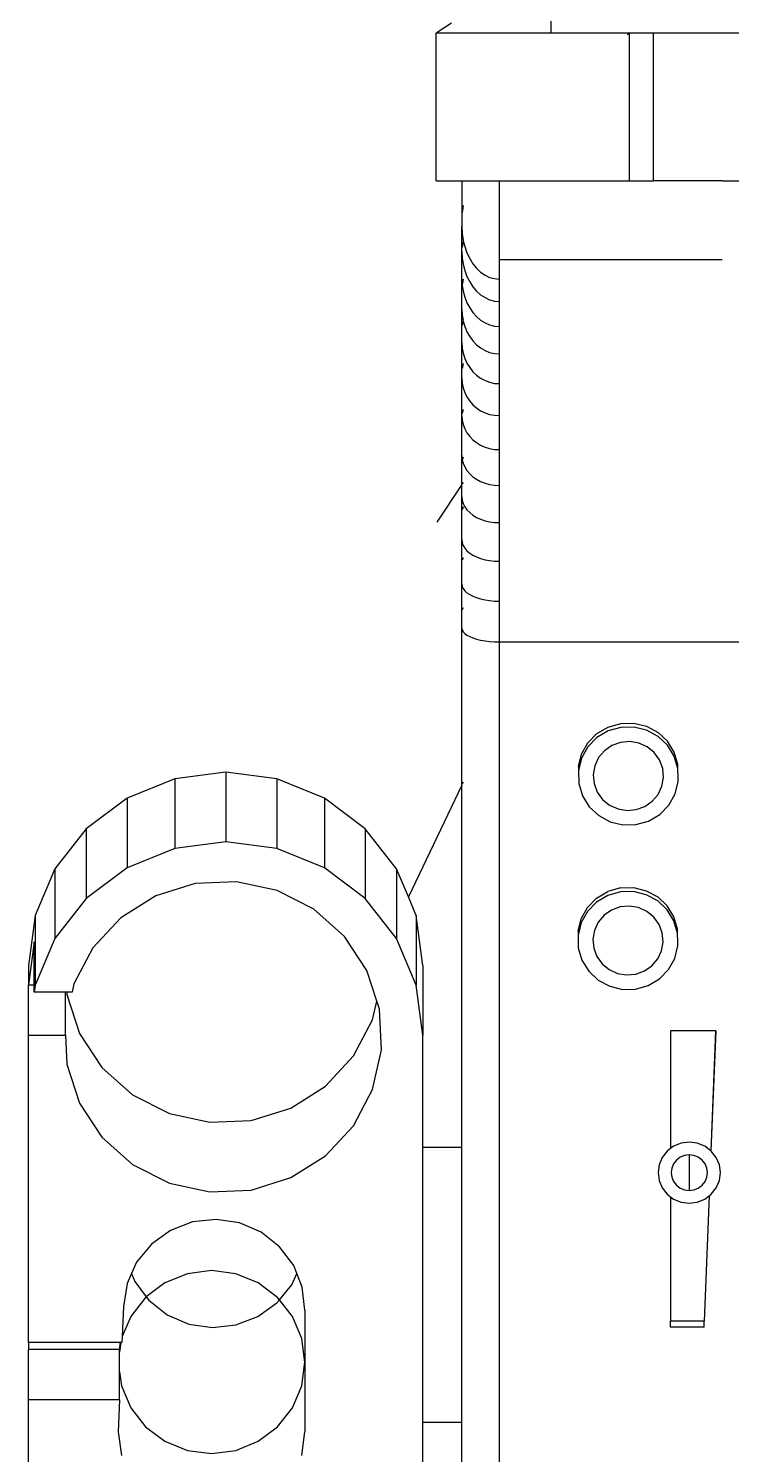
# Model space of a CAD drawing. Extents: x 3485972 to 3601240, y -673889 to -591207.
# Drawn here: x 3510089.2 to 3510200.8, y -597073.1 to -596846.7 of the extents above; entities that cross this region are included whole.
import ezdxf

# ---------------------------------------------------------------- set-up
doc = ezdxf.new("R2010")
doc.units = 0
doc.header["$LTSCALE"] = 6
doc.header["$MEASUREMENT"] = 0
doc.layers.add('medical equipment', color=4, linetype='CONTINUOUS')

msp = doc.modelspace()

# ---------------------------------------------------------------- linework, layer by layer
at = {"layer": 'medical equipment'}
for p, q in [((3510172.07, -596822.15), (3510172.07, -596847.43)), ((3510156.29, -596845.83), (3510153.86, -596847.43)), ((3510153.86, -596870.87), (3510153.86, -596847.43)), ((3510172.07, -596847.43), (3510153.86, -596847.43)), ((3510188.36, -596847.43), (3510172.07, -596847.43)), ((3510184.55, -596847.43), (3510184.25, -596847.66)), ((3510184.55, -596870.87), (3510184.55, -596847.43)), ((3510547.9, -596847.43), (3510188.36, -596847.43)), ((3510188.36, -596870.87), (3510188.36, -596847.43)), ((3510153.86, -596870.87), (3510157.92, -596870.87)), ((3510157.92, -596870.87), (3510163.88, -596870.87)), ((3510157.92, -596870.87), (3510157.92, -596878.1)), ((3510163.88, -596870.87), (3510188.36, -596870.87)), ((3510163.88, -596870.87), (3510163.88, -596883.36)), ((3510199.3, -596870.87), (3510188.36, -596870.87)), ((3510199.3, -596870.87), (3510257.51, -596870.87)), ((3510158.15, -596874.8), (3510157.98, -596875.86)), ((3510157.92, -596882.04), (3510157.92, -596878.1)), ((3510157.92, -596878.1), (3510157.98, -596879.2)), ((3510157.98, -596879.2), (3510158.15, -596880.28)), ((3510158.15, -596880.39), (3510157.98, -596881.37)), ((3510158.15, -596880.28), (3510158.15, -596880.39)), ((3510158.15, -596880.39), (3510158.41, -596881.31)), ((3510158.41, -596881.31), (3510158.76, -596882.3)), ((3510157.92, -596886.44), (3510157.92, -596882.04)), ((3510157.92, -596882.04), (3510157.98, -596883.08)), ((3510157.98, -596883.08), (3510158.15, -596884.11)), ((3510158.76, -596882.3), (3510159.19, -596883.2)), ((3510159.19, -596883.2), (3510159.7, -596884.02)), ((3510163.88, -596883.36), (3510163.88, -596886.46)), ((3510163.88, -596883.36), (3510199.29, -596883.36)), ((3510158.15, -596884.11), (3510158.41, -596885.1)), ((3510158.41, -596885.1), (3510158.76, -596886.03)), ((3510159.7, -596884.02), (3510160.29, -596884.74)), ((3510160.29, -596884.74), (3510160.93, -596885.35)), ((3510160.93, -596885.35), (3510161.63, -596885.83)), ((3510161.63, -596885.83), (3510162.36, -596886.18)), ((3510157.92, -596891.28), (3510157.92, -596886.44)), ((3510157.92, -596886.44), (3510157.98, -596887.37)), ((3510158.15, -596886.46), (3510157.98, -596887.37)), ((3510157.98, -596887.37), (3510157.98, -596887.43)), ((3510157.98, -596887.43), (3510158.15, -596888.4)), ((3510158.76, -596886.03), (3510159.19, -596886.9)), ((3510159.19, -596886.9), (3510159.7, -596887.68)), ((3510159.7, -596887.68), (3510160.29, -596888.37)), ((3510162.36, -596886.18), (3510163.11, -596886.39)), ((3510163.11, -596886.39), (3510163.88, -596886.46)), ((3510163.88, -596886.46), (3510163.88, -596890.01)), ((3510158.15, -596888.4), (3510158.41, -596889.33)), ((3510158.41, -596889.33), (3510158.76, -596890.22)), ((3510158.76, -596890.22), (3510159.19, -596891.03)), ((3510160.29, -596888.37), (3510160.93, -596888.94)), ((3510160.93, -596888.94), (3510161.63, -596889.4)), ((3510161.63, -596889.4), (3510162.36, -596889.74)), ((3510162.36, -596889.74), (3510163.11, -596889.94)), ((3510163.11, -596889.94), (3510163.88, -596890.01)), ((3510163.88, -596890.01), (3510163.88, -596893.97)), ((3510157.92, -596896.54), (3510157.92, -596891.28)), ((3510157.92, -596891.28), (3510157.98, -596892.21)), ((3510157.98, -596892.21), (3510158.15, -596892.97)), ((3510159.19, -596891.03), (3510159.7, -596891.77)), ((3510159.7, -596891.77), (3510160.29, -596892.42)), ((3510160.29, -596892.42), (3510160.93, -596892.97)), ((3510158.15, -596893.12), (3510157.98, -596893.8)), ((3510158.15, -596892.97), (3510158.13, -596893.04)), ((3510158.13, -596893.04), (3510158.15, -596893.12)), ((3510158.15, -596893.12), (3510158.41, -596893.99)), ((3510158.41, -596893.99), (3510158.76, -596894.82)), ((3510158.76, -596894.82), (3510159.19, -596895.58)), ((3510160.93, -596892.97), (3510161.63, -596893.4)), ((3510161.63, -596893.4), (3510162.36, -596893.71)), ((3510162.36, -596893.71), (3510163.11, -596893.91)), ((3510163.11, -596893.91), (3510163.88, -596893.97)), ((3510163.88, -596893.97), (3510163.88, -596898.33)), ((3510157.92, -596902.18), (3510157.92, -596896.54)), ((3510157.92, -596896.54), (3510157.98, -596897.4)), ((3510159.19, -596895.58), (3510159.7, -596896.27)), ((3510159.7, -596896.27), (3510160.29, -596896.88)), ((3510160.29, -596896.88), (3510160.93, -596897.39)), ((3510157.98, -596897.4), (3510158.15, -596898.24)), ((3510158.15, -596898.24), (3510158.41, -596899.05)), ((3510158.41, -596899.05), (3510158.76, -596899.81)), ((3510160.93, -596897.39), (3510161.63, -596897.8)), ((3510161.63, -596897.8), (3510162.36, -596898.09)), ((3510162.36, -596898.09), (3510163.11, -596898.27)), ((3510163.11, -596898.27), (3510163.88, -596898.33)), ((3510163.88, -596898.33), (3510163.88, -596903.06)), ((3510158.15, -596899.88), (3510157.98, -596900.63)), ((3510158.76, -596899.81), (3510159.19, -596900.52)), ((3510159.19, -596900.52), (3510159.7, -596901.16)), ((3510159.7, -596901.16), (3510160.29, -596901.72)), ((3510160.29, -596901.72), (3510160.93, -596902.19)), ((3510157.92, -596908.17), (3510157.92, -596902.18)), ((3510157.92, -596902.18), (3510157.98, -596902.96)), ((3510157.98, -596902.96), (3510158.15, -596903.73)), ((3510158.15, -596903.73), (3510158.41, -596904.47)), ((3510160.93, -596902.19), (3510161.63, -596902.57)), ((3510161.63, -596902.57), (3510162.36, -596902.84)), ((3510162.36, -596902.84), (3510163.11, -596903.01)), ((3510163.11, -596903.01), (3510163.88, -596903.06)), ((3510163.88, -596903.06), (3510163.88, -596908.14)), ((3510158.41, -596904.47), (3510158.76, -596905.17)), ((3510158.76, -596905.17), (3510159.19, -596905.82)), ((3510159.19, -596905.82), (3510159.7, -596906.4)), ((3510157.92, -596914.47), (3510157.92, -596908.17)), ((3510157.92, -596908.17), (3510157.98, -596908.87)), ((3510158.15, -596907.15), (3510157.98, -596907.82)), ((3510159.7, -596906.4), (3510160.29, -596906.91)), ((3510160.29, -596906.91), (3510160.93, -596907.35)), ((3510160.93, -596907.35), (3510161.63, -596907.69)), ((3510161.63, -596907.69), (3510162.36, -596907.94)), ((3510162.36, -596907.94), (3510163.11, -596908.09)), ((3510163.11, -596908.09), (3510163.88, -596908.14)), ((3510163.88, -596908.14), (3510163.88, -596913.53)), ((3510157.98, -596908.87), (3510158.15, -596909.56)), ((3510158.15, -596909.56), (3510158.41, -596910.23)), ((3510158.41, -596910.23), (3510158.76, -596910.86)), ((3510158.76, -596910.86), (3510159.19, -596911.44)), ((3510159.19, -596911.44), (3510159.7, -596911.97)), ((3510159.7, -596911.97), (3510160.29, -596912.43)), ((3510160.29, -596912.43), (3510160.93, -596912.82)), ((3510160.93, -596912.82), (3510161.63, -596913.13)), ((3510161.63, -596913.13), (3510162.36, -596913.35)), ((3510157.92, -596921.05), (3510157.92, -596914.47)), ((3510157.92, -596914.47), (3510157.98, -596915.09)), ((3510157.98, -596915.09), (3510158.02, -596915.21)), ((3510158.02, -596915.21), (3510157.98, -596915.32)), ((3510158.15, -596914.75), (3510158.02, -596915.21)), ((3510158.02, -596915.21), (3510158.15, -596915.7)), ((3510162.36, -596913.35), (3510163.11, -596913.49)), ((3510163.11, -596913.49), (3510163.88, -596913.53)), ((3510163.88, -596913.53), (3510163.88, -596919.21)), ((3510158.15, -596915.7), (3510158.41, -596916.29)), ((3510158.41, -596916.29), (3510158.76, -596916.85)), ((3510158.76, -596916.85), (3510159.19, -596917.36)), ((3510159.19, -596917.36), (3510159.7, -596917.83)), ((3510157.92, -596919.08), (3510153.95, -596925.06)), ((3510158.15, -596918.74), (3510157.98, -596918.98)), ((3510159.7, -596917.83), (3510160.29, -596918.23)), ((3510160.29, -596918.23), (3510160.93, -596918.57)), ((3510160.93, -596918.57), (3510161.63, -596918.85)), ((3510161.63, -596918.85), (3510162.36, -596919.05)), ((3510162.36, -596919.05), (3510163.11, -596919.17)), ((3510163.11, -596919.17), (3510163.88, -596919.21)), ((3510163.88, -596919.21), (3510163.88, -596925.13)), ((3510157.92, -596927.87), (3510157.92, -596921.05)), ((3510157.92, -596921.05), (3510157.98, -596921.59)), ((3510157.98, -596921.59), (3510158.15, -596922.11)), ((3510158.15, -596922.11), (3510158.41, -596922.62)), ((3510158.15, -596922.62), (3510157.98, -596923.1)), ((3510158.41, -596922.62), (3510158.76, -596923.1)), ((3510158.76, -596923.1), (3510159.19, -596923.54)), ((3510159.19, -596923.54), (3510159.7, -596923.94)), ((3510159.7, -596923.94), (3510160.29, -596924.29)), ((3510160.29, -596924.29), (3510160.93, -596924.59)), ((3510160.93, -596924.59), (3510161.63, -596924.82)), ((3510161.63, -596924.82), (3510162.36, -596924.99)), ((3510162.36, -596924.99), (3510163.11, -596925.1)), ((3510163.11, -596925.1), (3510163.88, -596925.13)), ((3510163.88, -596925.13), (3510163.88, -596931.27)), ((3510157.92, -596934.89), (3510157.92, -596927.87)), ((3510157.92, -596927.87), (3510157.98, -596928.32)), ((3510157.98, -596928.32), (3510158.15, -596928.76)), ((3510158.15, -596928.76), (3510158.41, -596929.18)), ((3510158.15, -596930.72), (3510157.98, -596931.1)), ((3510158.41, -596929.18), (3510158.76, -596929.58)), ((3510158.76, -596929.58), (3510159.19, -596929.95)), ((3510159.19, -596929.95), (3510159.7, -596930.28)), ((3510159.7, -596930.28), (3510160.29, -596930.57)), ((3510160.29, -596930.57), (3510160.93, -596930.82)), ((3510160.93, -596930.82), (3510161.63, -596931.01)), ((3510161.63, -596931.01), (3510162.36, -596931.16)), ((3510162.36, -596931.16), (3510163.11, -596931.24)), ((3510163.11, -596931.24), (3510163.88, -596931.27)), ((3510163.88, -596931.27), (3510163.88, -596937.59)), ((3510157.92, -596941.93), (3510157.92, -596934.89)), ((3510157.92, -596934.89), (3510157.98, -596935.25)), ((3510157.98, -596935.25), (3510158.15, -596935.59)), ((3510158.15, -596935.59), (3510158.41, -596935.93)), ((3510158.41, -596935.93), (3510158.76, -596936.25)), ((3510158.76, -596936.25), (3510159.19, -596936.54)), ((3510159.19, -596936.54), (3510159.7, -596936.8)), ((3510159.7, -596936.8), (3510160.29, -596937.03)), ((3510160.29, -596937.03), (3510160.93, -596937.23)), ((3510160.93, -596937.23), (3510161.63, -596937.38)), ((3510161.63, -596937.38), (3510162.36, -596937.5)), ((3510162.36, -596937.5), (3510163.11, -596937.57)), ((3510163.11, -596937.57), (3510163.88, -596937.59)), ((3510163.88, -596937.59), (3510163.88, -596944.05)), ((3510158.15, -596938.66), (3510157.98, -596938.96)), ((3510157.92, -596941.93), (3510157.98, -596942.21)), ((3510157.92, -596966.8), (3510157.92, -596941.93)), ((3510157.98, -596942.21), (3510158.15, -596942.48)), ((3510158.15, -596942.48), (3510158.41, -596942.75)), ((3510158.41, -596942.75), (3510158.76, -596943)), ((3510158.76, -596943), (3510159.19, -596943.23)), ((3510159.19, -596943.23), (3510159.7, -596943.43)), ((3510159.7, -596943.43), (3510160.29, -596943.62)), ((3510160.29, -596943.62), (3510160.93, -596943.77)), ((3510160.93, -596943.77), (3510161.63, -596943.89)), ((3510161.63, -596943.89), (3510162.36, -596943.98)), ((3510162.36, -596943.98), (3510163.11, -596944.03)), ((3510163.11, -596944.03), (3510163.88, -596944.05)), ((3510163.88, -596944.05), (3510559.95, -596944.05)), ((3510163.88, -596944.05), (3510163.88, -597085.52)), ((3510179.4, -596958.63), (3510181.18, -596957.58)), ((3510181.18, -596958.2), (3510179.4, -596959.26)), ((3510181.18, -596957.58), (3510183.18, -596957.01)), ((3510183.18, -596957.63), (3510181.18, -596958.2)), ((3510183.18, -596957.01), (3510185.26, -596956.97)), ((3510185.26, -596957.59), (3510183.18, -596957.63)), ((3510185.26, -596956.97), (3510187.28, -596957.45)), ((3510187.28, -596958.08), (3510185.26, -596957.59)), ((3510187.28, -596957.45), (3510189.11, -596958.44)), ((3510189.11, -596959.06), (3510187.28, -596958.08)), ((3510189.11, -596958.44), (3510190.61, -596959.85)), ((3510176.96, -596961.89), (3510177.96, -596960.1)), ((3510177.96, -596960.1), (3510179.4, -596958.63)), ((3510179.4, -596959.26), (3510177.96, -596960.73)), ((3510181.78, -596960.52), (3510180.59, -596961.35)), ((3510183.15, -596960.02), (3510181.78, -596960.52)), ((3510184.6, -596959.89), (3510183.15, -596960.02)), ((3510186.03, -596960.13), (3510184.6, -596959.89)), ((3510187.36, -596960.73), (3510186.03, -596960.13)), ((3510190.61, -596960.47), (3510189.11, -596959.06)), ((3510191.68, -596961.59), (3510190.61, -596959.85)), ((3510191.68, -596962.22), (3510190.61, -596960.47)), ((3510176.46, -596963.87), (3510176.96, -596961.89)), ((3510176.96, -596962.52), (3510176.46, -596964.5)), ((3510177.96, -596960.73), (3510176.96, -596962.52)), ((3510179.66, -596962.44), (3510179.06, -596963.74)), ((3510180.59, -596961.35), (3510179.66, -596962.44)), ((3510188.48, -596961.64), (3510187.36, -596960.73)), ((3510189.32, -596962.81), (3510188.48, -596961.64)), ((3510189.83, -596964.15), (3510189.32, -596962.81)), ((3510192.26, -596963.55), (3510191.68, -596961.59)), ((3510192.26, -596964.18), (3510191.68, -596962.22)), ((3510120.46, -596964.74), (3510112.36, -596965.79)), ((3510128.57, -596965.79), (3510120.46, -596964.74)), ((3510120.46, -596964.74), (3510120.46, -596975.8)), ((3510176.46, -596963.87), (3510176.46, -596964.5)), ((3510176.46, -596964.5), (3510176.51, -596966.54)), ((3510179.06, -596963.74), (3510178.81, -596965.15)), ((3510178.81, -596965.15), (3510178.95, -596966.57)), ((3510189.96, -596965.57), (3510189.83, -596964.15)), ((3510192.26, -596964.18), (3510192.26, -596963.55)), ((3510192.31, -596965.59), (3510192.26, -596964.18)), ((3510112.36, -596965.79), (3510104.81, -596968.85)), ((3510112.36, -596965.79), (3510112.36, -596976.85)), ((3510136.12, -596968.85), (3510128.57, -596965.79)), ((3510128.57, -596965.79), (3510128.57, -596976.85)), ((3510157.92, -596966.8), (3510149.46, -596984.56)), ((3510157.92, -597024.35), (3510157.92, -596966.8)), ((3510158.15, -596966.33), (3510157.98, -596966.67)), ((3510176.51, -596966.54), (3510177.09, -596968.5)), ((3510178.95, -596966.57), (3510179.45, -596967.91)), ((3510189.11, -596968.27), (3510189.71, -596966.97)), ((3510189.71, -596966.97), (3510189.96, -596965.57)), ((3510191.81, -596968.2), (3510192.31, -596966.22)), ((3510192.29, -596965.64), (3510192.31, -596965.59)), ((3510192.31, -596966.22), (3510192.29, -596965.64)), ((3510104.81, -596968.85), (3510098.32, -596973.73)), ((3510104.81, -596968.85), (3510104.81, -596979.92)), ((3510142.6, -596973.73), (3510136.12, -596968.85)), ((3510136.12, -596968.85), (3510136.12, -596979.92)), ((3510177.09, -596968.5), (3510178.16, -596970.24)), ((3510179.45, -596967.91), (3510180.29, -596969.08)), ((3510180.29, -596969.08), (3510181.41, -596969.99)), ((3510186.99, -596970.2), (3510188.18, -596969.37)), ((3510188.18, -596969.37), (3510189.11, -596968.27)), ((3510190.81, -596969.99), (3510191.81, -596968.2)), ((3510178.16, -596970.24), (3510179.67, -596971.65)), ((3510179.67, -596971.65), (3510181.49, -596972.64)), ((3510181.41, -596969.99), (3510182.74, -596970.58)), ((3510182.74, -596970.58), (3510184.17, -596970.82)), ((3510184.17, -596970.82), (3510185.62, -596970.69)), ((3510185.62, -596970.69), (3510186.99, -596970.2)), ((3510187.59, -596972.51), (3510189.37, -596971.46)), ((3510189.37, -596971.46), (3510190.81, -596969.99)), ((3510098.32, -596973.73), (3510093.35, -596980.09)), ((3510098.32, -596973.73), (3510098.32, -596984.8)), ((3510147.58, -596980.09), (3510142.6, -596973.73)), ((3510142.6, -596973.73), (3510142.6, -596984.8)), ((3510181.49, -596972.64), (3510183.51, -596973.13)), ((3510183.51, -596973.13), (3510185.59, -596973.08)), ((3510185.59, -596973.08), (3510187.59, -596972.51)), ((3510120.46, -596975.8), (3510112.36, -596976.85)), ((3510128.57, -596976.85), (3510120.46, -596975.8)), ((3510112.36, -596976.85), (3510104.81, -596979.92)), ((3510136.12, -596979.92), (3510128.57, -596976.85)), ((3510093.35, -596980.09), (3510090.22, -596987.49)), ((3510093.35, -596980.09), (3510093.35, -596991.15)), ((3510104.81, -596979.92), (3510098.32, -596984.8)), ((3510142.6, -596984.8), (3510136.12, -596979.92)), ((3510147.58, -596980.09), (3510147.58, -596991.15)), ((3510149.46, -596984.56), (3510147.58, -596980.09)), ((3510115.61, -596982.44), (3510109.34, -596984.4)), ((3510122.18, -596982.14), (3510115.61, -596982.44)), ((3510128.61, -596983.51), (3510122.18, -596982.14)), ((3510183.11, -596983.12), (3510181.12, -596983.69)), ((3510183.11, -596983.12), (3510185.19, -596983.08)), ((3510185.19, -596983.08), (3510187.21, -596983.57)), ((3510098.32, -596984.8), (3510093.35, -596991.15)), ((3510109.34, -596984.4), (3510103.8, -596987.88)), ((3510134.45, -596986.48), (3510128.61, -596983.51)), ((3510147.58, -596991.15), (3510142.6, -596984.8)), ((3510150.7, -596987.49), (3510149.46, -596984.56)), ((3510177.9, -596986.22), (3510179.34, -596984.75)), ((3510179.34, -596985.37), (3510177.9, -596986.85)), ((3510179.34, -596984.75), (3510181.12, -596983.69)), ((3510181.12, -596984.32), (3510179.34, -596985.37)), ((3510183.11, -596983.75), (3510181.12, -596984.32)), ((3510185.19, -596983.71), (3510183.11, -596983.75)), ((3510187.21, -596984.2), (3510185.19, -596983.71)), ((3510187.21, -596983.57), (3510189.04, -596984.55)), ((3510189.04, -596985.18), (3510187.21, -596984.2)), ((3510189.04, -596984.55), (3510190.54, -596985.97)), ((3510190.54, -596986.59), (3510189.04, -596985.18)), ((3510090.22, -596987.49), (3510089.15, -596995.44)), ((3510090.22, -596987.49), (3510090.22, -596998.56)), ((3510103.8, -596987.88), (3510099.37, -596992.65)), ((3510139.32, -596990.82), (3510134.45, -596986.48)), ((3510150.7, -596987.49), (3510150.7, -596998.56)), ((3510151.77, -596995.44), (3510150.7, -596987.49)), ((3510176.89, -596988.01), (3510177.9, -596986.22)), ((3510177.9, -596986.85), (3510176.89, -596988.63)), ((3510180.53, -596987.46), (3510179.6, -596988.56)), ((3510181.71, -596986.64), (3510180.53, -596987.46)), ((3510183.08, -596986.14), (3510181.71, -596986.64)), ((3510184.53, -596986.01), (3510183.08, -596986.14)), ((3510185.97, -596986.25), (3510184.53, -596986.01)), ((3510187.29, -596986.85), (3510185.97, -596986.25)), ((3510188.41, -596987.76), (3510187.29, -596986.85)), ((3510189.25, -596988.92), (3510188.41, -596987.76)), ((3510191.61, -596987.71), (3510190.54, -596985.97)), ((3510191.61, -596988.34), (3510190.54, -596986.59)), ((3510192.19, -596989.67), (3510191.61, -596987.71)), ((3510176.4, -596989.99), (3510176.89, -596988.01)), ((3510176.89, -596988.63), (3510176.4, -596990.62)), ((3510176.4, -596989.99), (3510176.4, -596990.62)), ((3510178.99, -596989.86), (3510178.74, -596991.27)), ((3510179.6, -596988.56), (3510178.99, -596989.86)), ((3510189.76, -596990.26), (3510189.25, -596988.92)), ((3510192.19, -596990.3), (3510191.61, -596988.34)), ((3510192.19, -596990.3), (3510192.19, -596989.67)), ((3510090.07, -596991.7), (3510089.15, -596998.5)), ((3510090.07, -596998.5), (3510090.07, -596991.7)), ((3510093.35, -596991.15), (3510090.22, -596998.56)), ((3510142.87, -596996.25), (3510139.32, -596990.82)), ((3510150.7, -596998.56), (3510147.58, -596991.15)), ((3510176.4, -596990.62), (3510176.44, -596992.65)), ((3510178.74, -596991.27), (3510178.88, -596992.69)), ((3510189.65, -596993.09), (3510189.89, -596991.68)), ((3510189.89, -596991.68), (3510189.76, -596990.26)), ((3510191.74, -596994.32), (3510192.24, -596992.33)), ((3510192.24, -596991.71), (3510192.19, -596990.3)), ((3510192.23, -596991.76), (3510192.24, -596991.71)), ((3510192.24, -596992.33), (3510192.23, -596991.76)), ((3510099.37, -596992.65), (3510096.35, -596998.38)), ((3510176.44, -596992.65), (3510177.02, -596994.61)), ((3510177.02, -596994.61), (3510178.1, -596996.36)), ((3510178.88, -596992.69), (3510179.38, -596994.03)), ((3510179.38, -596994.03), (3510180.22, -596995.19)), ((3510188.11, -596995.49), (3510189.04, -596994.39)), ((3510189.04, -596994.39), (3510189.65, -596993.09)), ((3510190.74, -596996.1), (3510191.74, -596994.32)), ((3510089.15, -596995.44), (3510089.15, -596998.5)), ((3510144.44, -597001.08), (3510142.87, -596996.25)), ((3510151.77, -596995.44), (3510151.77, -597006.5)), ((3510178.1, -596996.36), (3510179.6, -596997.77)), ((3510180.22, -596995.19), (3510181.34, -596996.1)), ((3510181.34, -596996.1), (3510182.67, -596996.7)), ((3510182.67, -596996.7), (3510184.1, -596996.94)), ((3510184.1, -596996.94), (3510185.55, -596996.81)), ((3510185.55, -596996.81), (3510186.92, -596996.31)), ((3510186.92, -596996.31), (3510188.11, -596995.49)), ((3510189.3, -596997.58), (3510190.74, -596996.1)), ((3510089.15, -596998.5), (3510090.07, -596998.5)), ((3510089.15, -597006.5), (3510089.15, -596998.5)), ((3510090.07, -596999.7), (3510090.07, -596998.5)), ((3510090.22, -596998.56), (3510090.07, -596999.7)), ((3510096.35, -596998.38), (3510096.06, -596999.7)), ((3510151.77, -597006.5), (3510150.7, -596998.56)), ((3510179.6, -596997.77), (3510181.42, -596998.75)), ((3510181.42, -596998.75), (3510183.44, -596999.24)), ((3510183.44, -596999.24), (3510185.52, -596999.2)), ((3510185.52, -596999.2), (3510187.52, -596998.63)), ((3510187.52, -596998.63), (3510189.3, -596997.58)), ((3510095.03, -596999.7), (3510090.07, -596999.7)), ((3510095.03, -597006.5), (3510095.03, -596999.7)), ((3510095.24, -596999.7), (3510095.03, -596999.7)), ((3510095.24, -596999.7), (3510095.25, -597000.07)), ((3510096.06, -596999.7), (3510095.24, -596999.7)), ((3510095.25, -597000.07), (3510097.25, -597006.22)), ((3510143.77, -597004.08), (3510144.44, -597001.08)), ((3510144.87, -597002.4), (3510144.44, -597001.08)), ((3510145.18, -597008.84), (3510144.87, -597002.4)), ((3510140.75, -597009.81), (3510143.77, -597004.08)), ((3510191.06, -597005.81), (3510191.06, -597024.52)), ((3510198.23, -597005.81), (3510191.06, -597005.81)), ((3510198.23, -597005.81), (3510197.49, -597024.86)), ((3510198.26, -597005.81), (3510197.49, -597024.86)), ((3510198.26, -597005.81), (3510198.23, -597005.81)), ((3510089.15, -597006.5), (3510095.03, -597006.5)), ((3510089.15, -597055.29), (3510089.15, -597006.5)), ((3510095.03, -597006.5), (3510095.25, -597011.13)), ((3510097.25, -597006.22), (3510100.8, -597011.65)), ((3510151.77, -597024.35), (3510151.77, -597006.5)), ((3510136.32, -597014.59), (3510140.75, -597009.81)), ((3510143.77, -597015.15), (3510145.18, -597008.84)), ((3510095.25, -597011.13), (3510097.25, -597017.28)), ((3510100.8, -597011.65), (3510105.67, -597015.99)), ((3510130.78, -597018.07), (3510136.32, -597014.59)), ((3510097.25, -597017.28), (3510100.8, -597022.71)), ((3510105.67, -597015.99), (3510111.51, -597018.95)), ((3510140.75, -597020.88), (3510143.77, -597015.15)), ((3510111.51, -597018.95), (3510117.94, -597020.33)), ((3510124.52, -597020.03), (3510130.78, -597018.07)), ((3510117.94, -597020.33), (3510124.52, -597020.03)), ((3510136.32, -597025.65), (3510140.75, -597020.88)), ((3510100.8, -597022.71), (3510105.67, -597027.05)), ((3510192.77, -597023.65), (3510191.57, -597024.13)), ((3510194.05, -597023.48), (3510192.77, -597023.65)), ((3510195.33, -597023.65), (3510194.05, -597023.48)), ((3510196.52, -597024.13), (3510195.33, -597023.65)), ((3510130.78, -597029.13), (3510136.32, -597025.65)), ((3510157.92, -597024.35), (3510151.77, -597024.35)), ((3510151.77, -597068), (3510151.77, -597024.35)), ((3510157.92, -597068), (3510157.92, -597024.35)), ((3510189.76, -597025.91), (3510189.27, -597027.08)), ((3510190.55, -597024.9), (3510189.76, -597025.91)), ((3510191.06, -597024.52), (3510190.55, -597024.9)), ((3510191.57, -597024.13), (3510191.06, -597024.52)), ((3510192, -597026.33), (3510191.54, -597026.92)), ((3510192.6, -597025.88), (3510192, -597026.33)), ((3510193.3, -597025.6), (3510192.6, -597025.88)), ((3510194.05, -597025.5), (3510193.3, -597025.6)), ((3510194.8, -597025.6), (3510194.05, -597025.5)), ((3510194.05, -597025.5), (3510194.05, -597031.17)), ((3510195.49, -597025.88), (3510194.8, -597025.6)), ((3510196.09, -597026.33), (3510195.49, -597025.88)), ((3510196.55, -597026.92), (3510196.09, -597026.33)), ((3510197.49, -597024.86), (3510196.52, -597024.13)), ((3510197.49, -597024.86), (3510197.55, -597024.9)), ((3510198.33, -597025.91), (3510197.55, -597024.9)), ((3510198.83, -597027.08), (3510198.33, -597025.91)), ((3510105.67, -597027.05), (3510111.51, -597030.02)), ((3510189.27, -597027.08), (3510189.1, -597028.33)), ((3510189.1, -597028.33), (3510189.27, -597029.59)), ((3510191.26, -597027.6), (3510191.16, -597028.33)), ((3510191.16, -597028.33), (3510191.26, -597029.07)), ((3510191.54, -597026.92), (3510191.26, -597027.6)), ((3510196.84, -597027.6), (3510196.55, -597026.92)), ((3510196.94, -597028.33), (3510196.84, -597027.6)), ((3510196.84, -597029.07), (3510196.94, -597028.33)), ((3510198.99, -597028.33), (3510198.83, -597027.08)), ((3510198.83, -597029.59), (3510198.99, -597028.33)), ((3510111.51, -597030.02), (3510117.94, -597031.39)), ((3510124.52, -597031.09), (3510130.78, -597029.13)), ((3510189.27, -597029.59), (3510189.76, -597030.76)), ((3510189.76, -597030.76), (3510190.55, -597031.76)), ((3510191.26, -597029.07), (3510191.54, -597029.75)), ((3510191.54, -597029.75), (3510192, -597030.34)), ((3510192, -597030.34), (3510192.6, -597030.79)), ((3510192.6, -597030.79), (3510193.3, -597031.07)), ((3510194.8, -597031.07), (3510195.49, -597030.79)), ((3510195.49, -597030.79), (3510196.09, -597030.34)), ((3510196.09, -597030.34), (3510196.55, -597029.75)), ((3510196.55, -597029.75), (3510196.84, -597029.07)), ((3510197.55, -597031.76), (3510198.33, -597030.76)), ((3510198.33, -597030.76), (3510198.83, -597029.59)), ((3510117.94, -597031.39), (3510124.52, -597031.09)), ((3510190.55, -597031.76), (3510191.06, -597032.15)), ((3510191.06, -597032.15), (3510191.57, -597032.53)), ((3510191.06, -597032.15), (3510191.06, -597051.92)), ((3510191.57, -597032.53), (3510192.77, -597033.02)), ((3510192.77, -597033.02), (3510194.05, -597033.18)), ((3510193.3, -597031.07), (3510194.05, -597031.17)), ((3510194.05, -597031.17), (3510194.8, -597031.07)), ((3510194.05, -597033.18), (3510195.33, -597033.02)), ((3510195.33, -597033.02), (3510196.52, -597032.53)), ((3510197.21, -597032.02), (3510196.44, -597051.92)), ((3510196.52, -597032.53), (3510197.21, -597032.02)), ((3510197.21, -597032.02), (3510197.55, -597031.76)), ((3510111.68, -597037.5), (3510108.66, -597039.69)), ((3510115.19, -597036.16), (3510111.68, -597037.5)), ((3510118.92, -597035.75), (3510115.19, -597036.16)), ((3510122.64, -597036.31), (3510118.92, -597035.75)), ((3510126.08, -597037.79), (3510122.64, -597036.31)), ((3510108.66, -597039.69), (3510106.31, -597042.56)), ((3510129.02, -597040.09), (3510126.08, -597037.79)), ((3510131.25, -597043.06), (3510129.02, -597040.09)), ((3510105.51, -597044.35), (3510104.8, -597045.94)), ((3510106.31, -597042.56), (3510105.51, -597044.35)), ((3510105.51, -597044.35), (3510106.01, -597045.62)), ((3510114.38, -597044.38), (3510110.81, -597045.83)), ((3510118.22, -597043.88), (3510114.38, -597044.38)), ((3510122.05, -597044.38), (3510118.22, -597043.88)), ((3510125.62, -597045.83), (3510122.05, -597044.38)), ((3510130.95, -597046.12), (3510131.75, -597044.33)), ((3510131.75, -597044.33), (3510131.25, -597043.06)), ((3510132.61, -597046.5), (3510131.75, -597044.33)), ((3510104.8, -597045.94), (3510104.23, -597049.59)), ((3510106.01, -597045.62), (3510107.84, -597048.06)), ((3510110.81, -597045.83), (3510107.84, -597048.06)), ((3510128.69, -597048.14), (3510125.62, -597045.83)), ((3510128.99, -597048.52), (3510130.95, -597046.12)), ((3510133.03, -597050.16), (3510132.61, -597046.5)), ((3510107.74, -597048.14), (3510105.39, -597051.15)), ((3510107.84, -597048.06), (3510107.74, -597048.14)), ((3510107.84, -597048.06), (3510108.24, -597048.59)), ((3510108.24, -597048.59), (3510111.18, -597050.89)), ((3510125.57, -597051.18), (3510128.6, -597049)), ((3510128.6, -597049), (3510128.99, -597048.52)), ((3510128.99, -597048.52), (3510128.69, -597048.14)), ((3510131.04, -597051.15), (3510128.99, -597048.52)), ((3510104.23, -597049.59), (3510104.03, -597054.36)), ((3510105.39, -597051.15), (3510104.03, -597054.36)), ((3510111.18, -597050.89), (3510114.62, -597052.37)), ((3510122.07, -597052.52), (3510125.57, -597051.18)), ((3510132.52, -597054.65), (3510131.04, -597051.15)), ((3510133.03, -597050.16), (3510133.03, -597058.41)), ((3510114.62, -597052.37), (3510118.34, -597052.93)), ((3510118.34, -597052.93), (3510122.07, -597052.52)), ((3510196.44, -597051.92), (3510191.06, -597051.92)), ((3510191.06, -597052.86), (3510191.06, -597051.92)), ((3510196.44, -597052.86), (3510191.06, -597052.86)), ((3510196.44, -597052.86), (3510196.44, -597051.92)), ((3510089.15, -597055.29), (3510089.15, -597056.4)), ((3510103.66, -597055.29), (3510089.15, -597055.29)), ((3510103.66, -597055.29), (3510103.62, -597056.4)), ((3510103.82, -597055.29), (3510103.62, -597056.85)), ((3510103.82, -597055.29), (3510103.66, -597055.29)), ((3510103.99, -597055.29), (3510103.82, -597055.29)), ((3510104.03, -597054.36), (3510103.99, -597055.29)), ((3510133.03, -597058.41), (3510132.52, -597054.65)), ((3510103.62, -597056.4), (3510089.15, -597056.4)), ((3510089.15, -597064.41), (3510089.15, -597056.4)), ((3510103.62, -597056.85), (3510103.62, -597056.4)), ((3510103.62, -597059.97), (3510103.62, -597056.85)), ((3510103.62, -597059.97), (3510103.91, -597062.17)), ((3510103.62, -597064.41), (3510103.62, -597059.97)), ((3510132.52, -597062.17), (3510133.03, -597058.41)), ((3510133.03, -597058.41), (3510133.03, -597069.47)), ((3510103.91, -597062.17), (3510105.39, -597065.67)), ((3510131.04, -597065.67), (3510132.52, -597062.17)), ((3510103.62, -597064.41), (3510089.15, -597064.41)), ((3510089.15, -597103.53), (3510089.15, -597064.41)), ((3510103.62, -597064.41), (3510103.41, -597069.47)), ((3510105.39, -597065.67), (3510107.74, -597068.68)), ((3510128.69, -597068.68), (3510131.04, -597065.67)), ((3510107.74, -597068.68), (3510110.81, -597070.99)), ((3510125.62, -597070.99), (3510128.69, -597068.68)), ((3510157.92, -597068), (3510151.77, -597068)), ((3510151.77, -597079.79), (3510151.77, -597068)), ((3510157.92, -597083.63), (3510157.92, -597068)), ((3510103.41, -597069.47), (3510103.91, -597073.23)), ((3510110.81, -597070.99), (3510114.38, -597072.44)), ((3510122.05, -597072.44), (3510125.62, -597070.99)), ((3510132.52, -597073.23), (3510133.03, -597069.47)), ((3510114.38, -597072.44), (3510118.22, -597072.93)), ((3510118.22, -597072.93), (3510122.05, -597072.44))]:
    msp.add_line(p, q, dxfattribs=at)

doc.saveas('drawing.dxf')
